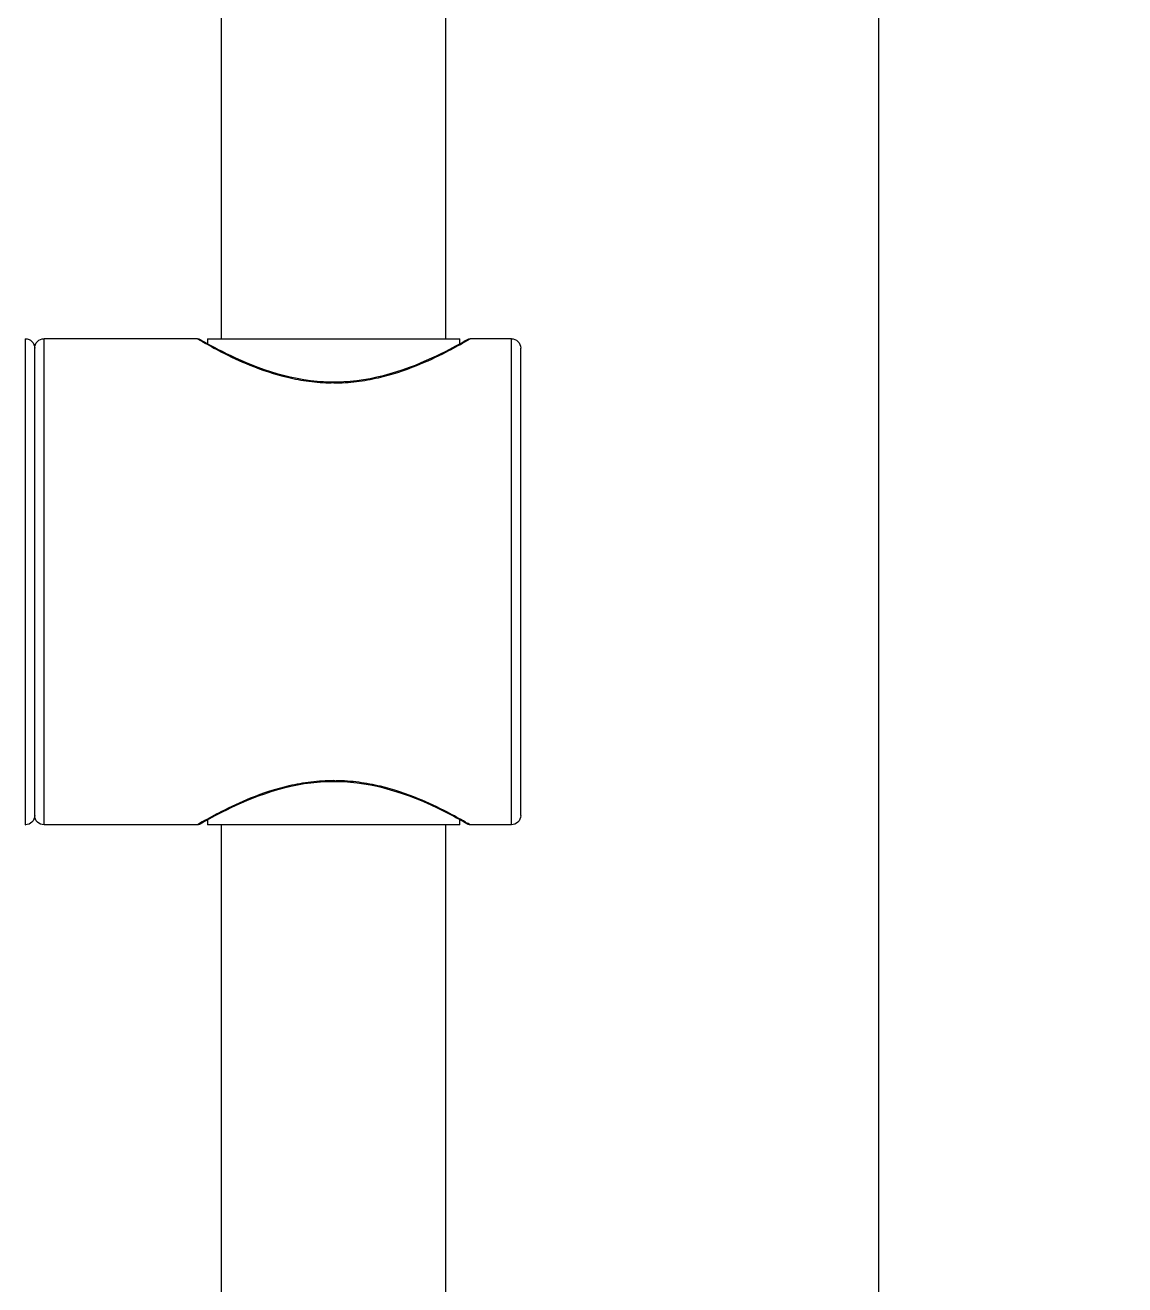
# Model space of a CAD drawing. Header units: inches. Extents: x 50354 to 53215, y -7830 to -6529.
# Drawn here: x 52291.204 to 52293.52, y -6790.842 to -6788.19 of the extents above; entities that cross this region are included whole.
import ezdxf

# ---------------------------------------------------------------- set-up
doc = ezdxf.new("R2010")
doc.units = ezdxf.units.IN
doc.header["$MEASUREMENT"] = 0
doc.layers.add('A-ST-02 HATCH', color=7, linetype='Continuous')
doc.layers.add('XR_ID 1F_FUR$0$A-SANI-FIX', color=134, linetype='Continuous')

# ---------------------------------------------------------------- blocks, each defined once
blk = doc.blocks.new('XR_ID 1F_FUR$0$XR_1F FURN$0$A$C698E198A')
at = {"linetype": 'Continuous'}
for p, q in [((-13, -42.86), (-13, -42.88)), ((13, -42.88), (-13, -42.88)), ((13, -42.86), (13, -42.88)), ((12.5, -43.38), (-12.5, -43.38)), ((13, -43.88), (-13, -43.88)), ((-13, -52.08), (-13, -43.88)), ((13, -52.08), (13, -43.88)), ((-13, -52.08), (-12.9, -52.251)), ((12.766, -52.574), (12.827, -52.464)), ((12.825, -52.467), (12.913, -52.312)), ((12.845, -52.347), (13, -52.08)), ((12.912, -52.313), (12.96, -52.23)), ((-13, -52.63), (-12.734, -52.63)), ((-13, -52.63), (-13, -66.13)), ((12.695, -52.701), (12.767, -52.57)), ((12.734, -52.63), (13, -52.63)), ((13, -66.13), (13, -52.63)), ((-13, -53.38), (-104.774, -53.38)), ((104.945, -53.38), (13, -53.38)), ((-13, -65.38), (-104.774, -65.38)), ((104.945, -65.38), (13, -65.38)), ((-12.734, -66.13), (-13, -66.13)), ((-12.836, -66.397), (-13, -66.68)), ((-13, -68.88), (-13, -66.68)), ((-12.912, -66.447), (-12.96, -66.531)), ((-12.955, -66.521), (-12.96, -66.531)), ((-12.826, -66.294), (-12.913, -66.448)), ((13, -66.13), (12.734, -66.13)), ((13, -66.68), (12.915, -66.535)), ((13, -68.88), (13, -66.68)), ((13, -68.88), (-13, -68.88)), ((12.5, -69.38), (-12.5, -69.38))]:
    blk.add_line(p, q, dxfattribs=at)
for points in [[(-13, -52.08), (-13, -52.087), (-12.997, -52.124), (-12.989, -52.161), (-12.977, -52.196), (-12.96, -52.229)], [(-12.96, -52.229), (-12.875, -52.378), (-12.827, -52.464)], [(-12.827, -52.464), (-12.767, -52.571), (-12.697, -52.697), (-12.617, -52.844), (-12.528, -53.01), (-12.43, -53.196), (-12.325, -53.402), (-12.213, -53.626), (-12.095, -53.868), (-11.974, -54.128), (-11.849, -54.404), (-11.724, -54.696), (-11.599, -55.003), (-11.476, -55.322), (-11.358, -55.652), (-11.245, -55.993), (-11.139, -56.341), (-11.043, -56.695), (-10.957, -57.055), (-10.882, -57.415), (-10.819, -57.775), (-10.769, -58.132), (-10.732, -58.483), (-10.708, -58.825), (-10.695, -59.157), (-10.692, -59.38)], [(12.96, -52.23), (12.977, -52.196), (12.989, -52.161), (12.997, -52.124), (13, -52.087), (13, -52.08)], [(10.692, -59.38), (10.695, -59.169), (10.707, -58.839), (10.731, -58.499), (10.767, -58.15), (10.816, -57.793), (10.878, -57.434), (10.952, -57.074), (11.038, -56.715), (11.134, -56.36), (11.239, -56.011), (11.352, -55.669), (11.47, -55.337), (11.593, -55.017), (11.718, -54.709), (11.844, -54.416), (11.969, -54.139), (12.091, -53.878), (12.209, -53.634), (12.321, -53.409), (12.427, -53.203), (12.525, -53.016), (12.615, -52.848), (12.695, -52.701)], [(-10.692, -59.38), (-10.695, -59.591), (-10.707, -59.921), (-10.731, -60.261), (-10.767, -60.611), (-10.816, -60.967), (-10.878, -61.326), (-10.952, -61.687), (-11.038, -62.046), (-11.134, -62.401), (-11.239, -62.75), (-11.352, -63.092), (-11.471, -63.423), (-11.593, -63.744), (-11.719, -64.052), (-11.844, -64.345), (-11.969, -64.622), (-12.091, -64.883), (-12.209, -65.127), (-12.322, -65.352), (-12.427, -65.558), (-12.526, -65.745), (-12.615, -65.912), (-12.695, -66.06), (-12.766, -66.187), (-12.826, -66.294)], [(12.827, -66.296), (12.767, -66.19), (12.698, -66.063), (12.618, -65.917), (12.528, -65.75), (12.431, -65.564), (12.325, -65.359), (12.213, -65.135), (12.096, -64.892), (11.974, -64.632), (11.849, -64.356), (11.724, -64.064), (11.599, -63.758), (11.476, -63.439), (11.358, -63.108), (11.245, -62.768), (11.14, -62.42), (11.043, -62.065), (10.957, -61.706), (10.882, -61.346), (10.819, -60.986), (10.769, -60.628), (10.732, -60.277), (10.708, -59.936), (10.695, -59.603), (10.692, -59.38)], [(-12.96, -66.531), (-12.977, -66.564), (-12.989, -66.599), (-12.997, -66.636), (-13, -66.673), (-13, -66.68)], [(12.96, -66.53), (12.875, -66.382), (12.827, -66.296)], [(13, -66.68), (13, -66.673), (12.997, -66.636), (12.989, -66.599), (12.977, -66.564), (12.96, -66.53)]]:
    blk.add_lwpolyline(points, dxfattribs=at)
for centre, radius, start, end in [((-12.5, -42.88), 0.5, 180, 270), ((12.5, -42.88), 0.5, 270, 0), ((-12.5, -43.88), 0.5, 90, 180), ((12.5, -43.88), 0.5, 0, 90), ((-37.14, -66.286), 28.01, 29.80753, 30.07045), ((-20.787, -59.38), 10.15, 0.0003, 0.74509), ((20.788, -59.38), 10.15, 180.00026, 180.711), ((36.706, -52.724), 27.508, 209.88255, 210.13425), ((-12.5, -68.88), 0.5, 180, 270), ((12.5, -68.88), 0.5, 270, 0)]:
    blk.add_arc(centre, radius, start, end, dxfattribs=at)
for points, knots in [([(-12.836, -52.363), (-12.652, -52.684), (-12.201, -53.509), (-11.503, -55.002), (-10.975, -56.588), (-10.701, -58.06), (-10.644, -58.848), (-10.639, -59.248)], [0, 0, 0, 0, 0.152071, 0.385995, 0.676297, 0.835704, 1, 1, 1, 1]), ([(10.638, -59.38), (10.638, -58.971), (10.687, -58.164), (10.955, -56.655), (11.49, -55.031), (12.201, -53.509), (12.659, -52.671), (12.845, -52.347)], [0, 0, 0, 0, 0.164604, 0.324542, 0.615699, 0.849619, 1, 1, 1, 1]), ([(-10.638, -59.38), (-10.638, -59.786), (-10.686, -60.589), (-10.951, -62.09), (-11.482, -63.709), (-12.19, -65.23), (-12.649, -66.071), (-12.836, -66.397)], [0, 0, 0, 0, 0.163998, 0.323404, 0.613916, 0.848048, 1, 1, 1, 1]), ([(12.855, -66.43), (12.673, -66.114), (12.223, -65.293), (11.519, -63.798), (10.981, -62.199), (10.702, -60.71), (10.644, -59.911), (10.639, -59.506)], [0, 0, 0, 0, 0.14879, 0.382288, 0.673952, 0.834463, 1, 1, 1, 1])]:
    blk.add_open_spline(points, degree=3, knots=knots, dxfattribs=at)

msp = doc.modelspace()

# ---------------------------------------------------------------- hatches: boundary and pattern name
at = {"layer": 'A-ST-02 HATCH', "ltscale": 5, "true_color": 0x636466, "transparency": 33554687}
h = msp.add_hatch(dxfattribs=at)
h.set_pattern_fill('ANSI32', color=251, scale=8, angle=45)
h.paths.add_polyline_path([(52289.51591, -6784.01013), (52289.51591, -6819.59013), (52308.26591, -6819.59013), (52308.26591, -6830.09013), (52367.09591, -6830.09013), (52367.09591, -6784.05013)])
h.paths.add_polyline_path([(52532.13591, -6783.97013), (52532.13591, -6822.55013), (52503.55591, -6822.55013), (52503.55591, -6830.05013), (52454.55591, -6830.05013), (52454.55591, -6783.97013)])

# ---------------------------------------------------------------- block references
at = {"layer": 'XR_ID 1F_FUR$0$A-SANI-FIX', "lineweight": 30, "xscale": -0.0393700787, "yscale": 0.0393700787, "zscale": 0.0393700787, "rotation": 90}
msp.add_blockref('XR_ID 1F_FUR$0$XR_1F FURN$0$A$C698E198A', (52289.51591, -6789.36182), dxfattribs=at)

doc.saveas('drawing.dxf')
